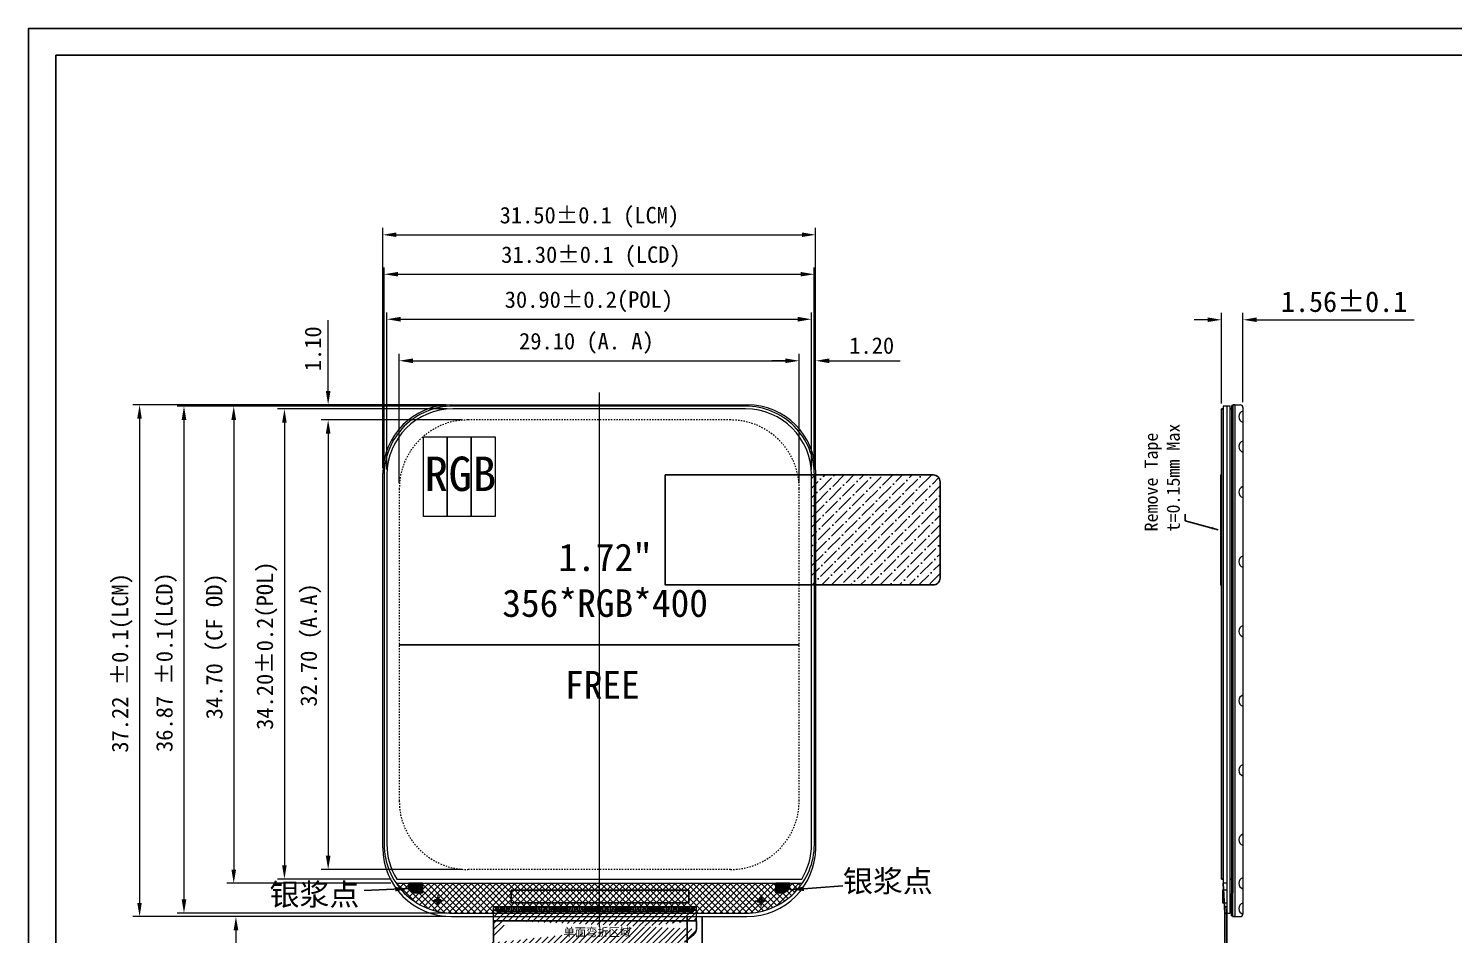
# Model space of a CAD drawing. Header units: millimetres. Extents: x 1266 to 1513, y 338 to 493.
# Drawn here: x 1266.3 to 1370, y 427.5 to 493.4 of the extents above; entities that cross this region are included whole.
import ezdxf
from ezdxf.lldxf.tags import DXFTag

# ---------------------------------------------------------------- set-up
doc = ezdxf.new("R2010")
doc.units = ezdxf.units.MM
doc.linetypes.add('HIDDEN', pattern=[0.2, 0.1, -0.1])
for name, color, linetype in [('', 7, 'Continuous'), ('dim', 3, 'Continuous'), ('DWG', 7, 'Continuous'), ('FPC', 30, 'Continuous'), ('FPC-LED', 4, 'Continuous'), ('Frame', 7, 'Continuous'), ('Index', 7, 'Continuous'), ('lcd', 4, 'Continuous')]:
    doc.layers.add(name, color=color, linetype=linetype)
for name, color, linetype, lineweight in [('01.輪廓線', 3, 'Continuous', 0), ('02.中心線', 1, 'CENTER', 0), ('10.Bonding Pad', 30, 'Continuous', 0), ('CEN', 1, 'CENTER', 15), ('DIM1', 7, 'Continuous', 13), ('LCD_MAIN', 2, 'Continuous', 9)]:
    doc.layers.add(name, color=color, linetype=linetype, lineweight=lineweight)
doc.layers.add('BL', color=7, linetype='Continuous', plot=False)
doc.styles.get("Standard").update_dxf_attribs({"font": 'txt', "bigfont": 'gbcbig.shx'})
doc.styles.add('宋体', font='')
doc.styles.get('宋体').set_extended_font_data('SimSun')
tags = doc.linetypes.add('CENTER', pattern=[2, 1.25, -0.25, 0.25, -0.25]).pattern_tags.tags
tags[10:11] = [DXFTag(74, 4), DXFTag(75, 0), DXFTag(340, '0'), DXFTag(46, 0.0), DXFTag(50, 0.0), DXFTag(44, 0.0), DXFTag(45, 0.0)]
tags[8:9] = [DXFTag(74, 4), DXFTag(75, 0), DXFTag(340, '0'), DXFTag(46, 0.0), DXFTag(50, 0.0), DXFTag(44, 0.0), DXFTag(45, 0.0)]
tags[6:7] = [DXFTag(74, 4), DXFTag(75, 0), DXFTag(340, '0'), DXFTag(46, 0.0), DXFTag(50, 0.0), DXFTag(44, 0.0), DXFTag(45, 0.0)]
tags[4:5] = [DXFTag(74, 4), DXFTag(75, 0), DXFTag(340, '0'), DXFTag(46, 0.0), DXFTag(50, 0.0), DXFTag(44, 0.0), DXFTag(45, 0.0)]
doc.dimstyles.get("Standard").update_dxf_attribs({"dimtxt": 3, "dimasz": 1.5, "dimexe": 0.3, "dimexo": 0.3, "dimgap": 0.5, "dimtad": 1, "dimtoh": 1, "dimdsep": 46, "dimtxsty": 'Standard', "dimcen": 0.5, "dimclrd": 2, "dimclre": 3, "dimclrt": 6, "dimadec": 1, "dimazin": 0, "dimtfac": 1, "dimtofl": 0, "dimtmove": 0, "dimatfit": 3, "dimfxl": 1, "dimtolj": 1, "dimtzin": 0, "dimarcsym": 0})
doc.dimstyles.new('标准', dxfattribs={"dimtxt": 1.8, "dimasz": 1.5, "dimexe": 0.5, "dimexo": 0.4, "dimgap": 0.1, "dimtad": 1, "dimzin": 1, "dimdsep": 46, "dimtxsty": '宋体', "dimblk": 'CLOSEDBLANK', "dimcen": 0.09, "dimclrd": 96, "dimclre": 96, "dimclrt": 3, "dimadec": 0, "dimazin": 0, "dimtfac": 1, "dimtofl": 0, "dimtmove": 0, "dimatfit": 1, "dimldrblk": 'CLOSEDBLANK', "dimfxl": 1, "dimtolj": 1, "dimlwd": 0, "dimlwe": 0, "dimarcsym": 0})
doc.dimstyles.new('标注', dxfattribs={"dimtxt": 1.2, "dimasz": 1, "dimexe": 0, "dimexo": 1, "dimgap": 0.2, "dimtad": 0, "dimrnd": 0.0005, "dimzin": 9, "dimdsep": 46, "dimtxsty": 'Standard', "dimcen": 0, "dimclrd": 3, "dimclre": 3, "dimclrt": 3, "dimadec": 0, "dimazin": 0, "dimtfac": 1, "dimtmove": 0, "dimatfit": 3, "dimfxl": 1, "dimlwd": -1, "dimlwe": -1, "dimarcsym": 0})
pattern_1 = [(45, (-11.26362, -2.1284), (-0.0224506403, 0.0224506403), []), (135, (-11.26362, -2.1284), (-0.0224506403, -0.0224506403), [])]
pattern_2 = [(45, (-11.26362, -2.1284), (-0.2245064, 0.2245064), [])]

# ---------------------------------------------------------------- blocks, each defined once
blk = doc.blocks.new('*D64')
at = {"color": 7, "lineweight": 0, "transparency": 16777216}
for p, q in [((1292.16, 461.31), (1292.16, 476)), ((1323.46, 461.31), (1323.46, 476)), ((1293.16, 475.5), (1322.46, 475.5))]:
    blk.add_line(p, q, dxfattribs=at)
at = {"color": 7, "transparency": 16777216}
for points in [[(1293.16, 475.67), (1293.16, 475.34), (1292.16, 475.5)], [(1322.46, 475.67), (1322.46, 475.34), (1323.46, 475.5)]]:
    blk.add_solid(points, dxfattribs=at)
at = {"layer": 'Defpoints', "color": 0, "transparency": 16777216}
for p in [(1323.46, 475.5), (1292.16, 460.91), (1323.46, 460.91)]:
    blk.add_point(p, dxfattribs=at)
at = {"color": 7, "transparency": 16777216, "insert": (1307.21, 476.77), "char_height": 1.2, "attachment_point": 5, "style": '宋体'}
blk.add_mtext('\\A1;31.30%%P0.1 (LCD)', dxfattribs=at)
blk = doc.blocks.new('_ClosedBlank')
at = {"color": 0, "linetype": 'ByBlock', "lineweight": -2}
for p, q in [((-1, 0.17), (0, 0)), ((-1, 0.17), (-1, -0.17)), ((0, 0), (-1, -0.17))]:
    blk.add_line(p, q, dxfattribs=at)
blk = doc.blocks.new('*D65')
at = {"color": 7, "lineweight": 0, "transparency": 16777216}
for p, q in [((1296.76, 465.91), (1277.1, 465.91)), ((1277.6, 464.91), (1277.6, 430.04)), ((1296.76, 429.04), (1277.1, 429.04))]:
    blk.add_line(p, q, dxfattribs=at)
at = {"color": 7, "transparency": 16777216}
for points in [[(1277.43, 464.91), (1277.77, 464.91), (1277.6, 465.91)], [(1277.43, 430.04), (1277.77, 430.04), (1277.6, 429.04)]]:
    blk.add_solid(points, dxfattribs=at)
at = {"layer": 'Defpoints', "color": 0, "transparency": 16777216}
for p in [(1297.16, 465.91), (1277.6, 429.04), (1297.16, 429.04)]:
    blk.add_point(p, dxfattribs=at)
at = {"color": 7, "transparency": 16777216, "insert": (1276.33, 447.29), "char_height": 1.2, "attachment_point": 5, "rotation": 90, "style": '宋体'}
blk.add_mtext('\\A1;36.87 %%P0.1(LCD)', dxfattribs=at)
blk = doc.blocks.new('*D66')
at = {"color": 7, "lineweight": 0, "transparency": 16777216}
for p, q in [((1293.26, 460.31), (1293.26, 469.71)), ((1322.36, 460.31), (1322.36, 469.71)), ((1294.26, 469.21), (1321.36, 469.21))]:
    blk.add_line(p, q, dxfattribs=at)
at = {"color": 7, "transparency": 16777216}
for points in [[(1294.26, 469.38), (1294.26, 469.04), (1293.26, 469.21)], [(1321.36, 469.38), (1321.36, 469.04), (1322.36, 469.21)]]:
    blk.add_solid(points, dxfattribs=at)
at = {"layer": 'Defpoints', "color": 0, "transparency": 16777216}
for p in [(1322.36, 469.21), (1293.26, 459.91), (1322.36, 459.91)]:
    blk.add_point(p, dxfattribs=at)
at = {"color": 7, "transparency": 16777216, "insert": (1306.88, 470.48), "char_height": 1.2, "attachment_point": 5, "style": '宋体'}
blk.add_mtext('\\A1;29.10 (A. A)', dxfattribs=at)
blk = doc.blocks.new('*D67')
at = {"color": 7, "lineweight": 0, "transparency": 16777216}
for p, q in [((1297.86, 464.91), (1287.59, 464.91)), ((1288.09, 463.91), (1288.09, 433.21)), ((1297.86, 432.21), (1287.59, 432.21))]:
    blk.add_line(p, q, dxfattribs=at)
at = {"color": 7, "transparency": 16777216}
for points in [[(1287.92, 463.91), (1288.26, 463.91), (1288.09, 464.91)], [(1287.92, 433.21), (1288.26, 433.21), (1288.09, 432.21)]]:
    blk.add_solid(points, dxfattribs=at)
at = {"layer": 'Defpoints', "color": 0, "transparency": 16777216}
for p in [(1298.26, 464.91), (1288.09, 432.21), (1298.26, 432.21)]:
    blk.add_point(p, dxfattribs=at)
at = {"color": 7, "transparency": 16777216, "insert": (1286.83, 448.54), "char_height": 1.2, "attachment_point": 5, "rotation": 90, "style": '宋体'}
blk.add_mtext('\\A1;32.70 (A.A)', dxfattribs=at)
blk = doc.blocks.new('*D68')
at = {"color": 7, "lineweight": 0, "transparency": 16777216}
for p, q in [((1296.76, 465.91), (1280.72, 465.91)), ((1281.22, 464.91), (1281.22, 432.21)), ((1292.64, 431.21), (1280.72, 431.21))]:
    blk.add_line(p, q, dxfattribs=at)
at = {"color": 7, "transparency": 16777216}
for points in [[(1281.05, 464.91), (1281.39, 464.91), (1281.22, 465.91)], [(1281.05, 432.21), (1281.39, 432.21), (1281.22, 431.21)]]:
    blk.add_solid(points, dxfattribs=at)
at = {"layer": 'Defpoints', "color": 0, "transparency": 16777216}
for p in [(1297.16, 465.91), (1281.22, 431.21), (1293.04, 431.21)]:
    blk.add_point(p, dxfattribs=at)
at = {"color": 7, "transparency": 16777216, "insert": (1279.96, 448.44), "char_height": 1.2, "attachment_point": 5, "rotation": 90, "style": '宋体'}
blk.add_mtext('\\A1;34.70 (CF OD)', dxfattribs=at)
blk = doc.blocks.new('*D69')
at = {"color": 7, "lineweight": 0, "transparency": 16777216}
for p, q in [((1322.36, 460.31), (1322.36, 469.71)), ((1323.56, 461.41), (1323.56, 469.71)), ((1321.36, 469.21), (1320.36, 469.21)), ((1324.56, 469.21), (1329.72, 469.21))]:
    blk.add_line(p, q, dxfattribs=at)
at = {"color": 7, "transparency": 16777216}
for points in [[(1321.36, 469.38), (1321.36, 469.04), (1322.36, 469.21)], [(1324.56, 469.38), (1324.56, 469.04), (1323.56, 469.21)]]:
    blk.add_solid(points, dxfattribs=at)
at = {"layer": 'Defpoints', "color": 0, "transparency": 16777216}
for p in [(1322.36, 469.21), (1323.56, 461.01), (1322.36, 459.91)]:
    blk.add_point(p, dxfattribs=at)
at = {"color": 7, "transparency": 16777216, "insert": (1327.64, 470.31), "char_height": 1.2, "attachment_point": 5, "style": '宋体'}
blk.add_mtext('\\A1;1.20', dxfattribs=at)
blk = doc.blocks.new('*D70')
at = {"color": 7, "lineweight": 0, "transparency": 16777216}
for p, q in [((1288.09, 467.01), (1288.09, 472.16)), ((1296.66, 466.01), (1287.59, 466.01)), ((1297.86, 464.91), (1287.59, 464.91)), ((1288.09, 463.91), (1288.09, 462.91))]:
    blk.add_line(p, q, dxfattribs=at)
at = {"color": 7, "transparency": 16777216}
for points in [[(1287.92, 467.01), (1288.26, 467.01), (1288.09, 466.01)], [(1287.92, 463.91), (1288.26, 463.91), (1288.09, 464.91)]]:
    blk.add_solid(points, dxfattribs=at)
at = {"layer": 'Defpoints', "color": 0, "transparency": 16777216}
for p in [(1297.06, 466.01), (1288.09, 464.91), (1298.26, 464.91)]:
    blk.add_point(p, dxfattribs=at)
at = {"color": 7, "transparency": 16777216, "insert": (1286.99, 470.08), "char_height": 1.2, "attachment_point": 5, "rotation": 90, "style": '宋体'}
blk.add_mtext('\\A1;1.10', dxfattribs=at)
blk = doc.blocks.new('*D71')
at = {"color": 7, "lineweight": 0, "transparency": 16777216}
for p, q in [((1292.36, 461.31), (1292.36, 472.73)), ((1293.36, 472.23), (1322.26, 472.23)), ((1323.26, 461.31), (1323.26, 472.73))]:
    blk.add_line(p, q, dxfattribs=at)
at = {"color": 7, "transparency": 16777216}
for points in [[(1293.36, 472.4), (1293.36, 472.06), (1292.36, 472.23)], [(1322.26, 472.4), (1322.26, 472.06), (1323.26, 472.23)]]:
    blk.add_solid(points, dxfattribs=at)
at = {"layer": 'Defpoints', "color": 0, "transparency": 16777216}
for p in [(1323.26, 472.23), (1292.36, 460.91), (1323.26, 460.91)]:
    blk.add_point(p, dxfattribs=at)
at = {"color": 7, "transparency": 16777216, "insert": (1307.06, 473.5), "char_height": 1.2, "attachment_point": 5, "style": '宋体'}
blk.add_mtext('\\A1;30.90%%P0.2(POL)', dxfattribs=at)
blk = doc.blocks.new('*D72')
at = {"color": 7, "lineweight": 0, "transparency": 16777216}
for p, q in [((1296.76, 465.71), (1284.41, 465.71)), ((1284.91, 464.71), (1284.91, 432.51)), ((1292.68, 431.51), (1284.41, 431.51))]:
    blk.add_line(p, q, dxfattribs=at)
at = {"color": 7, "transparency": 16777216}
for points in [[(1284.74, 464.71), (1285.07, 464.71), (1284.91, 465.71)], [(1284.74, 432.51), (1285.07, 432.51), (1284.91, 431.51)]]:
    blk.add_solid(points, dxfattribs=at)
at = {"layer": 'Defpoints', "color": 0, "transparency": 16777216}
for p in [(1297.16, 465.71), (1284.91, 431.51), (1293.08, 431.51)]:
    blk.add_point(p, dxfattribs=at)
at = {"color": 7, "transparency": 16777216, "insert": (1283.64, 448.49), "char_height": 1.2, "attachment_point": 5, "rotation": 90, "style": '宋体'}
blk.add_mtext('\\A1;34.20%%P0.2(POL)', dxfattribs=at)
blk = doc.blocks.new('*D73')
at = {"color": 7, "lineweight": 0, "transparency": 16777216}
for p, q in [((1292.06, 461.41), (1292.06, 478.87)), ((1293.06, 478.37), (1322.56, 478.37)), ((1323.56, 461.41), (1323.56, 478.87))]:
    blk.add_line(p, q, dxfattribs=at)
at = {"color": 7, "transparency": 16777216}
for points in [[(1293.06, 478.54), (1293.06, 478.21), (1292.06, 478.37)], [(1322.56, 478.54), (1322.56, 478.21), (1323.56, 478.37)]]:
    blk.add_solid(points, dxfattribs=at)
at = {"layer": 'Defpoints', "color": 0, "transparency": 16777216}
for p in [(1323.56, 478.37), (1292.06, 461.01), (1323.56, 461.01)]:
    blk.add_point(p, dxfattribs=at)
at = {"color": 7, "transparency": 16777216, "insert": (1307.1, 479.64), "char_height": 1.2, "attachment_point": 5, "style": '宋体'}
blk.add_mtext('\\A1;31.50%%P0.1 (LCM)', dxfattribs=at)
blk = doc.blocks.new('*D74')
at = {"color": 7, "lineweight": 0, "transparency": 16777216}
for p, q in [((1296.66, 466.01), (1273.87, 466.01)), ((1274.37, 465.01), (1274.37, 429.79)), ((1296.66, 428.79), (1273.87, 428.79))]:
    blk.add_line(p, q, dxfattribs=at)
at = {"color": 7, "transparency": 16777216}
for points in [[(1274.2, 465.01), (1274.53, 465.01), (1274.37, 466.01)], [(1274.2, 429.79), (1274.53, 429.79), (1274.37, 428.79)]]:
    blk.add_solid(points, dxfattribs=at)
at = {"layer": 'Defpoints', "color": 0, "transparency": 16777216}
for p in [(1297.06, 466.01), (1274.37, 428.79), (1297.06, 428.79)]:
    blk.add_point(p, dxfattribs=at)
at = {"color": 7, "transparency": 16777216, "insert": (1273.1, 447.24), "char_height": 1.2, "attachment_point": 5, "rotation": 90, "style": '宋体'}
blk.add_mtext('\\A1;37.22 %%P0.1(LCM)', dxfattribs=at)
blk = doc.blocks.new('*U101')
at = {"layer": '10.Bonding Pad'}
blk.add_lwpolyline([(-0.0425, 0.175), (0.0425, 0.175), (0.0425, -0.175), (-0.0425, -0.175)], close=True, dxfattribs=at)
blk = doc.blocks.new('*D103')
at = {"color": 7, "lineweight": 0, "transparency": 16777216}
for p, q in [((1352.09, 472.19), (1351.09, 472.19)), ((1353.09, 466.11), (1353.09, 472.69)), ((1354.65, 466.21), (1354.65, 472.69)), ((1355.65, 472.19), (1367.11, 472.19))]:
    blk.add_line(p, q, dxfattribs=at)
at = {"color": 7, "transparency": 16777216}
for points in [[(1352.09, 472.36), (1352.09, 472.03), (1353.09, 472.19)], [(1355.65, 472.36), (1355.65, 472.03), (1354.65, 472.19)]]:
    blk.add_solid(points, dxfattribs=at)
at = {"layer": 'Defpoints', "color": 0, "transparency": 16777216}
for p in [(1354.65, 472.19), (1353.09, 465.71), (1354.65, 465.81)]:
    blk.add_point(p, dxfattribs=at)
at = {"color": 7, "transparency": 16777216, "insert": (1362.01, 473.5), "char_height": 1.5, "attachment_point": 5, "style": '宋体'}
blk.add_mtext('\\A1;1.56%%P0.1', dxfattribs=at)
blk = doc.blocks.new('*D104')
at = {"color": 7, "lineweight": 0, "transparency": 16777216}
for p, q in [((1296.66, 428.79), (1280.88, 428.79)), ((1281.38, 427.79), (1281.38, 390.62)), ((1297.12, 389.62), (1280.88, 389.62))]:
    blk.add_line(p, q, dxfattribs=at)
at = {"color": 7, "transparency": 16777216}
for points in [[(1281.21, 427.79), (1281.55, 427.79), (1281.38, 428.79)], [(1281.21, 390.62), (1281.55, 390.62), (1281.38, 389.62)]]:
    blk.add_solid(points, dxfattribs=at)
at = {"layer": 'Defpoints', "color": 0, "transparency": 16777216}
for p in [(1297.06, 428.79), (1281.38, 389.62), (1297.52, 389.62)]:
    blk.add_point(p, dxfattribs=at)
at = {"color": 7, "transparency": 16777216, "insert": (1280.34, 409.21), "char_height": 1, "attachment_point": 5, "rotation": 90, "style": '宋体'}
blk.add_mtext('\\A1;39.17%%P0.3', dxfattribs=at)

msp = doc.modelspace()

# ---------------------------------------------------------------- hatches: boundary and pattern name
h = msp.add_hatch()
h.set_pattern_fill('ANSI37', color=256, scale=0.1, style=0)
h.set_pattern_definition([(45, (-11.26362, -2.1284), (-0.2245064, 0.2245064), []), (135, (-11.26362, -2.1284), (-0.2245064, -0.2245064), [])])
edge = h.paths.add_edge_path()
edge.add_line((1293.041, 431.209), (1322.585, 431.209))
edge.add_arc((1318.465, 434.04), 4.999, 269.99524, 325.50649, ccw=False)
edge.add_line((1318.465, 429.041), (1297.162, 429.041))
edge.add_arc((1297.162, 434.04), 4.999, 214.4938, 270.00454, ccw=False)
h = msp.add_hatch()
h.set_pattern_fill('ANSI37', color=2, scale=0.01, style=0)
h.set_pattern_definition(pattern_1)
h.paths.add_polyline_path([(1293.965, 431.209), (1294.965, 431.209), (1294.965, 430.509), (1294.37, 430.509), (1293.965, 430.814)])
h.paths.add_polyline_path([(1294.322, 431.053), (1294.697, 431.053), (1294.697, 430.715), (1294.322, 430.715)], flags=24)
h = msp.add_hatch()
h.set_pattern_fill('ANSI37', color=2, scale=0.01, style=0)
h.set_pattern_definition(pattern_1)
h.paths.add_polyline_path([(1320.662, 431.209), (1321.662, 431.209), (1321.662, 430.814), (1321.257, 430.509), (1320.662, 430.509)])
h.paths.add_polyline_path([(1320.971, 431.081), (1321.346, 431.081), (1321.346, 430.743), (1320.971, 430.743)], flags=24)
h = msp.add_hatch()
h.set_pattern_fill('ANSI31', color=30, scale=0.1, style=0)
h.set_pattern_definition(pattern_2)
edge = h.paths.add_edge_path()
edge.add_line((1300.121, 429.491), (1314.886, 429.491))
edge.add_line((1300.121, 428.695), (1300.121, 429.491))
edge.add_arc((1300.321, 428.689), 0.2, 178.34281, 261.67929)
edge.add_line((1301.121, 428.491), (1300.292, 428.491))
edge.add_line((1301.121, 428.491), (1313.886, 428.491))
edge.add_line((1314.715, 428.491), (1313.886, 428.491))
edge.add_arc((1314.686, 428.689), 0.2, 278.32071, 361.65719)
edge.add_line((1314.886, 428.684), (1314.886, 429.491))
h = msp.add_hatch()
h.set_pattern_fill('ANSI31', color=256, scale=0.1, style=0)
h.set_pattern_definition(pattern_2)
edge = h.paths.add_edge_path()
edge.add_line((1299.643, 426.395), (1313.357, 426.396))
edge.add_arc((1314.208, 426.697), 0.302, 180.11798, 265.62485)
edge.add_arc((1314.206, 426.694), 0.3, 126.32076, 180)
edge.add_line((1314.028, 426.936), (1314.694, 427.489))
edge.add_arc((1314.364, 427.893), 0.522, 309.2977, 360.48458)
edge.add_line((1314.886, 428.491), (1314.886, 427.888))
edge.add_line((1301.121, 428.491), (1314.886, 428.491))
edge.add_line((1300.121, 426.896), (1300.121, 428.491))
edge.add_line((1301.121, 428.491), (1300.121, 428.491))
edge.add_arc((1299.618, 426.897), 0.502, 274.37515, 359.88202)
h.paths.add_polyline_path([(1305.066, 428.107), (1310.438, 428.107), (1310.438, 427.016), (1305.066, 427.016)], flags=24)
at = {"layer": 'dim'}
h = msp.add_hatch(dxfattribs=at)
h.set_pattern_fill('ANSI36', color=5, scale=4, style=0)
h.set_pattern_definition([(45, (622.9097, -3964.73815), (0.265165043, 0.972271824), [1.25, -0.25, 0, -0.25])])
h.paths.add_polyline_path([(1332.615, 460.409, 0.4142136), (1332.115, 460.909), (1323.265, 460.909), (1323.265, 452.909), (1332.115, 452.909, 0.4142136), (1332.615, 453.409)])

# ---------------------------------------------------------------- linework, layer by layer
at = {"layer": '', "color": 0, "lineweight": 5}
for p, q in [((1297.062, 466.009), (1318.565, 466.009)), ((1292.062, 433.791), (1292.062, 461.009)), ((1323.565, 433.791), (1323.565, 461.009)), ((1297.062, 428.791), (1318.565, 428.791))]:
    msp.add_line(p, q, dxfattribs=at)
for centre, start, end in [((1297.062, 461.009), 90, 180), ((1318.565, 461.009), 0, 90), ((1297.062, 433.791), 180, 270), ((1318.565, 433.791), 270, 0)]:
    msp.add_arc(centre, 5, start, end, dxfattribs=at)
at = {"color": 6}
for p, q in [((1353.09, 465.709), (1353.09, 431.509)), ((1353.09, 465.709), (1353.22, 465.709)), ((1353.85, 465.709), (1353.72, 465.709)), ((1353.85, 465.709), (1353.85, 431.509)), ((1353.09, 431.509), (1353.22, 431.509)), ((1353.85, 431.509), (1353.72, 431.509))]:
    msp.add_line(p, q, dxfattribs=at)
at = {"color": 7, "linetype": 'Continuous'}
for p, q in [((1353.85, 465.959), (1353.85, 430.798)), ((1353.85, 465.959), (1353.91, 465.959)), ((1353.91, 466.009), (1353.91, 430.797)), ((1353.91, 466.009), (1354.06, 466.009)), ((1353.82, 430.186), (1353.85, 430.798)), ((1353.88, 430.184), (1353.91, 430.797)), ((1353.82, 430.186), (1353.82, 428.841)), ((1353.88, 430.184), (1353.88, 428.791)), ((1353.82, 428.841), (1353.88, 428.841)), ((1353.88, 428.791), (1354.06, 428.791))]:
    msp.add_line(p, q, dxfattribs=at)
at = {"color": 1, "linetype": 'CENTER'}
msp.add_line((1293.263, 448.559), (1322.363, 448.559), dxfattribs=at)
at = {"color": 2}
for p, q in [((1293.965, 431.209), (1293.965, 430.814)), ((1293.965, 431.209), (1294.965, 431.209)), ((1293.965, 430.814), (1294.37, 430.509)), ((1294.965, 430.509), (1294.37, 430.509)), ((1294.965, 430.509), (1294.965, 431.209)), ((1320.662, 430.509), (1320.662, 431.209)), ((1320.662, 431.209), (1321.662, 431.209)), ((1320.662, 430.509), (1321.257, 430.509)), ((1321.662, 430.814), (1321.257, 430.509)), ((1321.662, 431.209), (1321.662, 430.814))]:
    msp.add_line(p, q, dxfattribs=at)
for p, q in [((1307.863, 430.709), (1301.401, 430.709)), ((1353.22, 431.209), (1353.34, 429.041))]:
    msp.add_line(p, q)
at = {"linetype": 'Continuous', "lineweight": 0}
for p, q in [((1295.837, 430.014), (1295.837, 429.864)), ((1295.987, 430.014), (1295.837, 430.014)), ((1295.987, 429.864), (1295.837, 429.864)), ((1295.987, 430.164), (1295.987, 430.014)), ((1296.137, 430.164), (1295.987, 430.164)), ((1295.987, 429.864), (1295.987, 429.714)), ((1296.137, 429.714), (1295.987, 429.714)), ((1296.137, 430.164), (1296.137, 430.014)), ((1296.287, 430.014), (1296.137, 430.014)), ((1296.137, 429.864), (1296.137, 429.714)), ((1296.287, 429.864), (1296.137, 429.864)), ((1296.287, 430.014), (1296.287, 429.864)), ((1319.34, 430.014), (1319.34, 429.864)), ((1319.34, 430.014), (1319.49, 430.014)), ((1319.34, 429.864), (1319.49, 429.864)), ((1319.49, 430.164), (1319.49, 430.014)), ((1319.49, 430.164), (1319.64, 430.164)), ((1319.49, 429.864), (1319.49, 429.714)), ((1319.49, 429.714), (1319.64, 429.714)), ((1319.64, 430.164), (1319.64, 430.014)), ((1319.64, 430.014), (1319.79, 430.014)), ((1319.64, 429.864), (1319.64, 429.714)), ((1319.64, 429.864), (1319.79, 429.864)), ((1319.79, 430.014), (1319.79, 429.864))]:
    msp.add_line(p, q, dxfattribs=at)
at = {"color": 30}
for p, q in [((1353.34, 429.491), (1353.47, 429.491)), ((1300.121, 426.896), (1300.121, 428.491)), ((1301.121, 428.491), (1314.886, 428.491)), ((1314.886, 428.491), (1314.886, 427.888)), ((1353.34, 429.041), (1353.47, 429.041))]:
    msp.add_line(p, q, dxfattribs=at)
at = {"color": 5}
msp.add_lwpolyline([(1353.09, 460.909), (1353.04, 460.909), (1353.04, 452.909), (1353.09, 452.909)], close=True, dxfattribs=at)
msp.add_lwpolyline([(1301.401, 430.709), (1314.325, 430.709), (1314.325, 429.791), (1301.401, 429.791)], close=True)
at = {"layer": '01.輪廓線', "color": 6}
for p, q in [((1318.465, 465.709), (1297.162, 465.709)), ((1292.362, 460.909), (1292.362, 434.041)), ((1323.265, 434.041), (1323.265, 460.909)), ((1293.084, 431.509), (1322.543, 431.509))]:
    msp.add_line(p, q, dxfattribs=at)
at = {"layer": '01.輪廓線', "color": 7, "linetype": 'HIDDEN'}
for p, q in [((1317.365, 464.909), (1298.262, 464.909)), ((1293.262, 459.909), (1293.262, 437.209)), ((1322.365, 437.209), (1322.365, 459.909)), ((1317.365, 432.209), (1298.262, 432.209))]:
    msp.add_line(p, q, dxfattribs=at)
at = {"layer": '01.輪廓線', "color": 4}
msp.add_line((1293.041, 431.209), (1322.585, 431.209), dxfattribs=at)
msp.add_lwpolyline([(1297.162, 429.041), (1318.465, 429.041, 0.4142136), (1323.465, 434.041), (1323.465, 460.909, 0.4142136), (1318.465, 465.909), (1297.162, 465.909, 0.4142136), (1292.162, 460.909), (1292.162, 434.041, 0.4142136)], format="xyb", close=True, dxfattribs=at)
at = {"layer": '01.輪廓線', "color": 6}
for centre, start, end in [((1297.162, 460.909), 90, 180), ((1318.465, 460.909), 0, 90), ((1297.162, 434.041), 180, 211.83697), ((1318.465, 434.041), 328.16204, 359.999)]:
    msp.add_arc(centre, 4.8, start, end, dxfattribs=at)
at = {"layer": '01.輪廓線', "color": 7, "linetype": 'HIDDEN'}
for centre, start, end in [((1298.262, 459.909), 90, 180), ((1317.365, 459.909), 0, 90), ((1298.262, 437.209), 180, 270), ((1317.365, 437.209), 270, 0)]:
    msp.add_arc(centre, 5, start, end, dxfattribs=at)
at = {"layer": '02.中心線', "linetype": 'CENTER'}
msp.add_line((1307.813, 466.909), (1307.813, 428.041), dxfattribs=at)
at = {"layer": '02.中心線', "color": 7}
for p, q in [((1300.421, 429.491), (1300.421, 429.091)), ((1300.663, 429.541), (1300.663, 429.091)), ((1314.343, 429.541), (1314.343, 429.091)), ((1314.586, 429.491), (1314.586, 429.091))]:
    msp.add_line(p, q, dxfattribs=at)
for points in [[(1300.171, 429.291), (1300.621, 429.291)], [(1314.836, 429.291), (1314.386, 429.291)]]:
    msp.add_lwpolyline(points, dxfattribs=at)
at = {"layer": '10.Bonding Pad', "color": 7}
for p, q in [((1300.221, 429.341), (1300.221, 429.241)), ((1300.371, 429.441), (1300.371, 429.341)), ((1300.471, 429.441), (1300.471, 429.341)), ((1314.536, 429.441), (1314.536, 429.341)), ((1314.636, 429.441), (1314.636, 429.341)), ((1314.786, 429.341), (1314.786, 429.241)), ((1300.371, 429.241), (1300.371, 429.141)), ((1300.471, 429.241), (1300.471, 429.141)), ((1314.536, 429.241), (1314.536, 429.141)), ((1314.636, 429.241), (1314.636, 429.141))]:
    msp.add_line(p, q, dxfattribs=at)
for points in [[(1300.221, 429.341), (1300.371, 429.341)], [(1300.371, 429.441), (1300.471, 429.441)], [(1300.471, 429.341), (1300.621, 429.341)], [(1314.536, 429.341), (1314.386, 429.341)], [(1314.636, 429.441), (1314.536, 429.441)], [(1314.786, 429.341), (1314.636, 429.341)], [(1300.221, 429.241), (1300.371, 429.241)], [(1300.371, 429.141), (1300.471, 429.141)], [(1300.471, 429.241), (1300.621, 429.241)], [(1314.536, 429.241), (1314.386, 429.241)], [(1314.636, 429.141), (1314.536, 429.141)], [(1314.786, 429.241), (1314.636, 429.241)]]:
    msp.add_lwpolyline(points, dxfattribs=at)
at = {"layer": 'BL', "color": 7, "linetype": 'Continuous', "lineweight": 5}
for p, q in [((1354.06, 466.009), (1354.45, 466.009)), ((1354.06, 466.009), (1354.06, 428.791)), ((1354.65, 465.809), (1354.65, 428.991)), ((1354.06, 428.791), (1354.45, 428.791))]:
    msp.add_line(p, q, dxfattribs=at)
for centre, radius, start, end in [((1354.767, 465.146), 0.417, 106.2602, 253.7398), ((1354.45, 465.809), 0.2, 0, 90), ((1354.767, 462.974), 0.417, 106.2602, 253.7398), ((1354.767, 459.659), 0.417, 106.2602, 253.7398), ((1354.767, 454.603), 0.417, 106.2602, 253.7398), ((1354.767, 449.546), 0.417, 106.2602, 253.7398), ((1354.767, 449.546), 0.417, 106.2602, 253.7398), ((1354.767, 444.489), 0.417, 106.2602, 253.7398), ((1354.767, 439.432), 0.417, 106.2602, 253.7398), ((1354.767, 434.375), 0.417, 106.2602, 253.7398), ((1354.767, 431.214), 0.417, 106.2602, 253.7398), ((1354.767, 429.37), 0.417, 106.2602, 253.7398), ((1354.45, 428.991), 0.2, 270, 0)]:
    msp.add_arc(centre, radius, start, end, dxfattribs=at)
at = {"layer": 'CEN', "linetype": 'Continuous', "lineweight": 0}
for p, q in [((1296.062, 430.364), (1296.062, 429.514)), ((1319.565, 430.364), (1319.565, 429.514)), ((1296.487, 429.939), (1295.637, 429.939)), ((1319.14, 429.939), (1319.99, 429.939))]:
    msp.add_line(p, q, dxfattribs=at)
at = {"layer": 'dim', "color": 5}
msp.add_lwpolyline([(1312.615, 460.909), (1332.115, 460.909, -0.4142136), (1332.615, 460.409), (1332.615, 453.409, -0.4142136), (1332.115, 452.909), (1312.615, 452.909)], format="xyb", close=True, dxfattribs=at)
at = {"layer": 'DIM1', "color": 4}
for p, q in [((1353.22, 465.909), (1353.22, 431.209)), ((1353.47, 465.909), (1353.22, 465.909)), ((1353.47, 465.909), (1353.47, 429.041)), ((1353.72, 465.909), (1353.47, 465.909)), ((1353.72, 429.041), (1353.72, 465.909)), ((1353.47, 431.209), (1353.22, 431.209)), ((1353.47, 429.041), (1353.72, 429.041))]:
    msp.add_line(p, q, dxfattribs=at)
at = {"layer": 'DIM1', "color": 0}
for p, q in [((1353.47, 430.709), (1353.17, 430.709)), ((1353.17, 430.709), (1353.17, 429.791)), ((1353.17, 429.791), (1353.47, 429.791))]:
    msp.add_line(p, q, dxfattribs=at)
at = {"layer": 'DWG', "color": 30}
msp.add_line((1300.121, 429.491), (1314.886, 429.491), dxfattribs=at)
at = {"layer": 'DWG', "color": 30, "lineweight": 0}
for p, q in [((1300.121, 428.491), (1300.121, 429.491)), ((1314.886, 428.491), (1314.886, 429.491))]:
    msp.add_line(p, q, dxfattribs=at)
at = {"layer": 'FPC'}
msp.add_line((1301.121, 428.491), (1300.121, 428.491), dxfattribs=at)
at = {"layer": 'FPC', "color": 2, "ltscale": 2}
for p, q in [((1314.207, 426.7), (1314.207, 428.791)), ((1315.307, 426.7), (1315.307, 428.791))]:
    msp.add_line(p, q, dxfattribs=at)
at = {"layer": 'FPC', "color": 30}
msp.add_line((1314.028, 426.936), (1314.694, 427.489), dxfattribs=at)
msp.add_arc((1314.364, 427.893), 0.522, 309.2977, 0.48458, dxfattribs=at)
at = {"layer": 'FPC-LED', "color": 30}
for p, q in [((1353.34, 429.491), (1353.34, 389.621)), ((1353.47, 429.375), (1353.47, 389.621))]:
    msp.add_line(p, q, dxfattribs=at)
at = {"layer": 'Frame', "color": 7}
for points in [[(1512.884, 493.372), (1266.286, 493.372), (1266.286, 337.594), (1512.884, 337.594)], [(1510.937, 339.541), (1268.286, 339.541), (1268.286, 491.425), (1510.937, 491.425)]]:
    msp.add_lwpolyline(points, close=True, dxfattribs=at)
at = {"layer": 'LCD_MAIN', "color": 7, "linetype": 'ByBlock'}
for points in [[(1295.019, 463.687), (1296.761, 463.687), (1296.761, 457.876), (1295.019, 457.876)], [(1296.761, 463.687), (1298.503, 463.687), (1298.503, 457.876), (1296.761, 457.876)], [(1298.503, 463.687), (1300.245, 463.687), (1300.245, 457.876), (1298.503, 457.876)]]:
    msp.add_lwpolyline(points, close=True, dxfattribs=at)

# ---------------------------------------------------------------- block references
at = {"layer": '01.輪廓線', "color": 7, "linetype": 'ByBlock', "lineweight": -2}
for p in [(1300.663, 429.316), (1300.783, 429.316), (1300.903, 429.316), (1301.023, 429.316), (1301.143, 429.316), (1301.263, 429.316), (1301.383, 429.316), (1301.503, 429.316), (1301.623, 429.316), (1301.743, 429.316), (1301.863, 429.316), (1301.983, 429.316), (1302.103, 429.316), (1302.223, 429.316), (1302.343, 429.316), (1302.463, 429.316), (1302.583, 429.316), (1302.703, 429.316), (1302.823, 429.316), (1302.943, 429.316), (1303.063, 429.316), (1303.183, 429.316), (1303.303, 429.316), (1303.423, 429.316), (1303.543, 429.316), (1303.663, 429.316), (1303.783, 429.316), (1303.903, 429.316), (1304.023, 429.316), (1304.143, 429.316), (1304.263, 429.316), (1304.383, 429.316), (1304.503, 429.316), (1304.623, 429.316), (1304.743, 429.316), (1304.863, 429.316), (1304.983, 429.316), (1305.103, 429.316), (1305.223, 429.316), (1305.343, 429.316), (1305.463, 429.316), (1305.583, 429.316), (1305.703, 429.316), (1305.823, 429.316), (1305.943, 429.316), (1306.063, 429.316), (1306.183, 429.316), (1306.303, 429.316), (1306.423, 429.316), (1306.543, 429.316), (1306.663, 429.316), (1306.783, 429.316), (1306.903, 429.316), (1307.023, 429.316), (1307.143, 429.316), (1307.263, 429.316), (1307.383, 429.316), (1307.503, 429.316), (1307.623, 429.316), (1307.743, 429.316), (1307.863, 429.316), (1307.983, 429.316), (1308.103, 429.316), (1308.223, 429.316), (1308.343, 429.316), (1308.463, 429.316), (1308.583, 429.316), (1308.703, 429.316), (1308.823, 429.316), (1308.943, 429.316), (1309.063, 429.316), (1309.183, 429.316), (1309.303, 429.316), (1309.423, 429.316), (1309.543, 429.316), (1309.663, 429.316), (1309.783, 429.316), (1309.903, 429.316), (1310.023, 429.316), (1310.143, 429.316), (1310.263, 429.316), (1310.383, 429.316), (1310.503, 429.316), (1310.623, 429.316), (1310.743, 429.316), (1310.863, 429.316), (1310.983, 429.316), (1311.103, 429.316), (1311.223, 429.316), (1311.343, 429.316), (1311.463, 429.316), (1311.583, 429.316), (1311.703, 429.316), (1311.823, 429.316), (1311.943, 429.316), (1312.063, 429.316), (1312.183, 429.316), (1312.303, 429.316), (1312.423, 429.316), (1312.543, 429.316), (1312.663, 429.316), (1312.783, 429.316), (1312.903, 429.316), (1313.023, 429.316), (1313.143, 429.316), (1313.263, 429.316), (1313.383, 429.316), (1313.503, 429.316), (1313.623, 429.316), (1313.743, 429.316), (1313.863, 429.316), (1313.983, 429.316), (1314.103, 429.316), (1314.223, 429.316), (1314.343, 429.316)]:
    msp.add_blockref('*U101', p, dxfattribs=at)

# ---------------------------------------------------------------- texts
at = {"color": 7, "char_height": 5, "attachment_point": 1, "style": '宋体'}
for s, insert, width in [('{\\H0.4x;   1.72" \\P356*RGB*400}', (1300.759, 455.92), 17.41895), ('{\\H0.4x;FREE}', (1305.324, 446.648), 7.84981)]:
    msp.add_mtext(s, dxfattribs=dict(at, insert=insert, width=width))
at = {"color": 6, "insert": (1305.216, 427.957), "char_height": 0.6, "width": 5.11681, "attachment_point": 1, "style": '宋体'}
msp.add_mtext('{\\fSimSun|b0|i0|c134|p54;单面弯折区域}', dxfattribs=at)
at = {"layer": 'FPC', "color": 6, "char_height": 1.5963, "width": 6.95452, "style": '宋体'}
for insert, attachment_point in [((1325.549, 432.168), 1), ((1290.357, 431.194), 3)]:
    msp.add_mtext('银浆点', dxfattribs=dict(at, insert=insert, attachment_point=attachment_point))
at = {"layer": 'Index', "insert": (1348.782, 456.799), "char_height": 0.96, "attachment_point": 4, "rotation": 90, "style": '宋体'}
msp.add_mtext('Remove Tape\\Pt=0.15mm Max', dxfattribs=at)
at = {"layer": 'lcd', "color": 2, "char_height": 0.2, "width": 0.19266, "attachment_point": 1, "style": '宋体'}
for insert in [(1294.372, 431.003), (1321.021, 431.031)]:
    msp.add_mtext('Ag', dxfattribs=dict(at, insert=insert))
at = {"layer": 'LCD_MAIN', "color": 1, "linetype": 'ByBlock', "insert": (1295.101, 462.241), "char_height": 2.5, "width": 1.74196, "attachment_point": 1, "style": '宋体'}
msp.add_mtext('R', dxfattribs=at)
at = {"layer": 'LCD_MAIN', "color": 3, "linetype": 'ByBlock', "insert": (1296.847, 462.241), "char_height": 2.5, "width": 1.74196, "attachment_point": 1, "style": '宋体'}
msp.add_mtext('G', dxfattribs=at)
at = {"layer": 'LCD_MAIN', "color": 5, "linetype": 'ByBlock', "insert": (1298.619, 462.241), "char_height": 2.5, "width": 1.74196, "attachment_point": 1, "style": '宋体'}
msp.add_mtext('B', dxfattribs=at)

# ---------------------------------------------------------------- dimensions: what is measured, and where the dimension line sits
for base, p1, p2, text, override, picture, middle in [((1323.565, 478.374), (1292.062, 461.009), (1323.565, 461.009), '<>%%P0.1 (LCM)', {"dimtxt": 1.2, "dimasz": 1, "dimgap": 0.5, "dimsah": 1, "dimclrd": 7, "dimclre": 7, "dimclrt": 7}, '*D73', (1307.097, 478.374)), ((1323.465, 475.503), (1292.162, 460.909), (1323.465, 460.909), '<>%%P0.1 (LCD)', {"dimtxt": 1.2, "dimasz": 1, "dimgap": 0.5, "dimsah": 1, "dimclrd": 7, "dimclre": 7, "dimclrt": 7}, '*D64', (1307.214, 475.503)), ((1323.265, 472.231), (1292.362, 460.909), (1323.265, 460.909), '<>%%P0.2(POL)', {"dimtxt": 1.2, "dimasz": 1, "dimgap": 0.5, "dimsah": 1, "dimclrd": 7, "dimclre": 7, "dimclrt": 7}, '*D71', (1307.055, 472.231)), ((1354.65, 472.192), (1353.09, 465.709), (1354.65, 465.809), '<>%%P0.1', {"dimtxt": 1.5, "dimasz": 1, "dimgap": 0.5, "dimdec": 2, "dimtxsty": '宋体', "dimsah": 1, "dimclrd": 7, "dimclre": 7, "dimclrt": 7}, '*D103', (1362.013, 472.192)), ((1322.365, 469.211), (1293.262, 459.909), (1322.365, 459.909), '<> (A. A)', {"dimtxt": 1.2, "dimasz": 1, "dimgap": 0.5, "dimsah": 1, "dimclrd": 7, "dimclre": 7, "dimclrt": 7}, '*D66', (1306.879, 469.211))]:
    dim = msp.add_linear_dim(base=base, p1=p1, p2=p2, text=text, dimstyle='标准', override=override)
    dim.commit()
    dim.dimension.update_dxf_attribs({"geometry": picture, "text_midpoint": middle, "dimtype": 160})
dim = msp.add_linear_dim(base=(1288.091, 464.909), p1=(1297.062, 466.009), p2=(1298.262, 464.909), angle=90, dimstyle='标准', override={"dimtxt": 1.2, "dimasz": 1, "dimgap": 0.5, "dimsah": 1, "dimclrd": 7, "dimclre": 7, "dimclrt": 7})
dim.commit()
dim.dimension.update_dxf_attribs({"geometry": '*D70', "text_midpoint": (1288.091, 470.085), "dimtype": 160})
dim = msp.add_linear_dim(base=(1322.365, 469.211), p1=(1323.565, 461.009), p2=(1322.365, 459.909), dimstyle='标准', override={"dimtxt": 1.2, "dimasz": 1, "dimgap": 0.5, "dimsah": 1, "dimclrd": 7, "dimclre": 7, "dimclrt": 7})
dim.commit()
dim.dimension.update_dxf_attribs({"geometry": '*D69', "text_midpoint": (1327.64, 469.211), "dimtype": 160})
for base, p1, p2, text, override, picture, middle in [((1274.366, 428.791), (1297.062, 466.009), (1297.062, 428.791), '<> %%P0.1(LCM)', {"dimtxt": 1.2, "dimasz": 1, "dimgap": 0.5, "dimsah": 1, "dimclrd": 7, "dimclre": 7, "dimclrt": 7}, '*D74', (1274.366, 447.242)), ((1277.599, 429.041), (1297.162, 465.909), (1297.162, 429.041), '<> %%P0.1(LCD)', {"dimtxt": 1.2, "dimasz": 1, "dimgap": 0.5, "dimsah": 1, "dimclrd": 7, "dimclre": 7, "dimclrt": 7}, '*D65', (1277.599, 447.292)), ((1281.221, 431.209), (1297.162, 465.909), (1293.041, 431.209), '<> (CF OD)', {"dimtxt": 1.2, "dimasz": 1, "dimgap": 0.5, "dimsah": 1, "dimclrd": 7, "dimclre": 7, "dimclrt": 7}, '*D68', (1281.221, 448.442)), ((1284.907, 431.509), (1297.162, 465.709), (1293.084, 431.509), '<>%%P0.2(POL)', {"dimtxt": 1.2, "dimasz": 1, "dimgap": 0.5, "dimsah": 1, "dimclrd": 7, "dimclre": 7, "dimclrt": 7}, '*D72', (1284.907, 448.492)), ((1288.091, 432.209), (1298.262, 464.909), (1298.262, 432.209), '<> (A.A)', {"dimtxt": 1.2, "dimasz": 1, "dimgap": 0.5, "dimsah": 1, "dimclrd": 7, "dimclre": 7, "dimclrt": 7}, '*D67', (1288.091, 448.542)), ((1281.38, 389.621), (1297.062, 428.791), (1297.518, 389.621), '<>%%P0.3', {"dimtxt": 1, "dimasz": 1, "dimgap": 0.5, "dimsah": 1, "dimclrd": 7, "dimclre": 7, "dimclrt": 7}, '*D104', (1281.38, 409.206))]:
    dim = msp.add_linear_dim(base=base, p1=p1, p2=p2, angle=90, text=text, dimstyle='标准', override=override)
    dim.commit()
    dim.dimension.update_dxf_attribs({"geometry": picture, "text_midpoint": middle, "dimtype": 160})

# ---------------------------------------------------------------- leaders
for points in [[(1293.965, 430.822), (1290.701, 430.695)], [(1321.697, 430.743), (1325.539, 431.031)]]:
    msp.add_leader(points, dimstyle='标注', override={"dimgap": 0.2, "dimtad": 0, "dimtxsty": '宋体', "dimclrd": 7})
at = {"layer": 'Index'}
msp.add_leader([(1352.852, 456.919), (1350.437, 457.566), (1350.437, 458.066)], dimstyle='Standard', override={"dimtxt": 0.5, "dimasz": 0.5, "dimexe": 0.5, "dimexo": 0.5, "dimgap": 0.1, "dimtih": 0, "dimdec": 3, "dimtxsty": '宋体', "dimclrd": 0}, dxfattribs=at)

doc.saveas('drawing.dxf')
